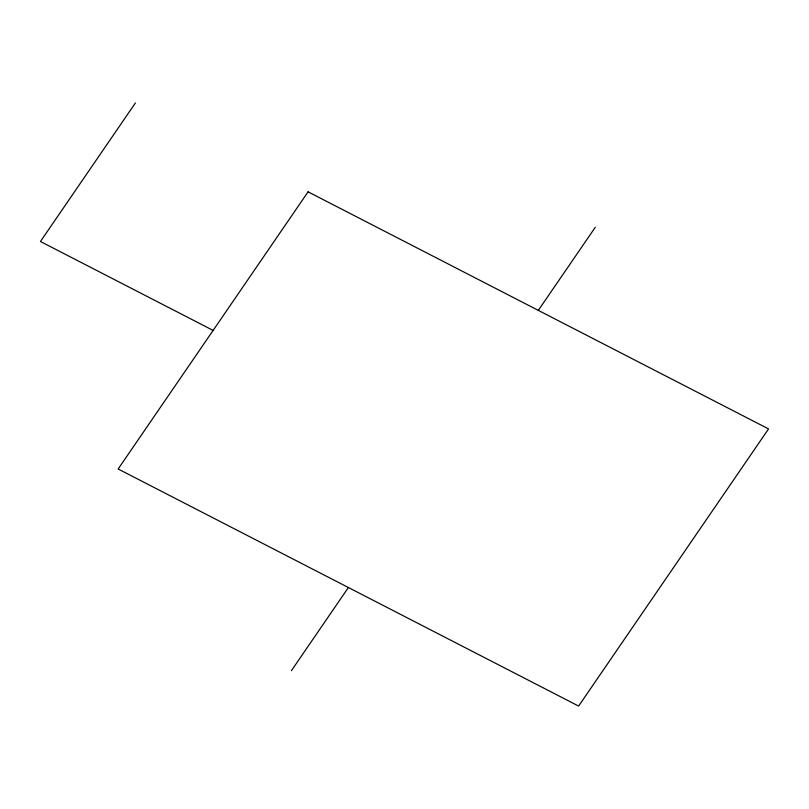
<?xml version="1.0" encoding="UTF-8"?>
<svg xmlns="http://www.w3.org/2000/svg" width="809" height="809" viewBox="0 0 809 809"><rect width="100%" height="100%" fill="white"/><g stroke="black" fill="none" stroke-linecap="round" stroke-linejoin="round"><path stroke-width="1.21" d="M135.416 102.935L40.45 241.507L213.121 330.416M291.412 670.671L348.386 587.526M538.319 310.383L595.303 227.238M308.087 191.834L118.154 468.987L578.617 706.065L768.55 428.922L308.087 191.834"/></g></svg>
